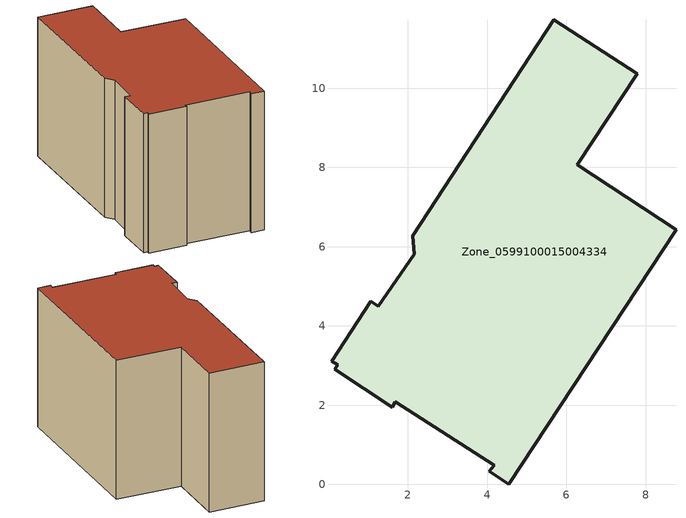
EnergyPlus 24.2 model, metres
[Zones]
Zone_0599100015004334
 floor ground (C_G): 4.55,0 4.05,0.33 4.18,0.49 1.69,2.08 1.6,1.94 0.15,2.9 0.23,3.01 0.07,3.11 1.06,4.63 1.25,4.5 2.16,5.81 2.13,6.27 5.68,11.73 7.79,10.36 6.28,8.07 8.77,6.43 z2.44
 wall outside (C_F): 6.28,8.07 7.79,10.36 5.68,11.73 2.13,6.27 2.16,5.81 1.25,4.5 1.06,4.63 0.07,3.11 0.23,3.01 0.15,2.9 1.6,1.94 1.69,2.08 4.18,0.49 4.05,0.33 4.55,0 8.77,6.43 6.28,8.07 z2.44:8.82
 roof outside (C_R): 4.05,0.33 4.55,0 8.77,6.43 6.28,8.07 7.79,10.36 5.68,11.73 2.13,6.27 2.16,5.81 1.25,4.5 1.06,4.63 0.07,3.11 0.23,3.01 0.15,2.9 1.6,1.94 1.69,2.08 4.18,0.49 z8.82
[BUILDING]
Pand.0599100015004334: North Axis=0; Terrain=City; Loads Convergence Tolerance Value=0.04; Temperature Convergence Tolerance Value=0.4; Solar Distribution=FullExterior; Maximum Number of Warmup Days=25; Minimum Number of Warmup Days=1
[Site:Location]
Rotterdam.The.Hague.AP_ZH_NLD Design_Conditions: Latitude=51.96; Longitude=4.45; Time Zone=1; Elevation=-4.5
[SITE:GROUNDTEMPERATURE:BUILDINGSURFACE]
18, 18, 18, 18, 18, 18, 18, 18, 18, 18, 18, 18
[MATERIAL] Thermal Absorptance=0.9; Solar Absorptance=0.7; Visible Absorptance=0.7
Name | Roughness | Thickness | Conductivity | Density | Specific Heat
G.TC.1946 | MediumSmooth | 0.15 | 1 | 540 | 1210
F.TC.1946 | Rough | 0.3 | 0.857143 | 1920 | 840
R.TC.1946 | MediumRough | 0.2 | 0.909091 | 1500 | 1000
[CONSTRUCTION]
C_G: G.TC.1946
C_F: F.TC.1946
C_R: R.TC.1946
[ZONE]
Zone_0599100015004334: Type=1; Multiplier=1; Ceiling Height=Autocalculate; Volume=Autocalculate; Floor Area=autocalculate; Part of Total Floor Area=Yes
[ZONEINFILTRATION:DESIGNFLOWRATE]
Infil_Zone_0599100015004334: Zone or ZoneList or Space or SpaceList=Zone_0599100015004334; Schedule=AlwaysOn; Design Flow Rate Calculation Method=Flow/Area; Flow Rate per Floor Area=0.003; Constant Term Coefficient=1; Temperature Term Coefficient=0; Velocity Term Coefficient=0; Velocity Squared Term Coefficient=0
[HVACTEMPLATE:ZONE:IDEALLOADSAIRSYSTEM]
Zone_0599100015004334: Maximum Heating Supply Air Temperature=50; Minimum Cooling Supply Air Temperature=13; Maximum Heating Supply Air Humidity Ratio=0.0156; Minimum Cooling Supply Air Humidity Ratio=0.0077; Heating Limit=NoLimit; Cooling Limit=NoLimit; Dehumidification Control Type=ConstantSensibleHeatRatio; Cooling Sensible Heat Ratio=0.7; Dehumidification Setpoint=60; Humidification Control Type=None; Humidification Setpoint=30; Outdoor Air Method=None; Outdoor Air Flow Rate per Person=0.00944; Outdoor Air Flow Rate per Zone Floor Area=0; Outdoor Air Flow Rate per Zone=0; Demand Controlled Ventilation Type=None; Outdoor Air Economizer Type=NoEconomizer; Heat Recovery Type=None; Sensible Heat Recovery Effectiveness=0.7; Latent Heat Recovery Effectiveness=0.65
[ZONECONTROL:THERMOSTAT]
ThermostatControl_Zone_0599100015004334: Zone or ZoneList=Zone_0599100015004334; Control Type Schedule=DualSetpointControlType; Control 1=Thermostat_Zone_0599100015004334; Temperature Difference Between Cutout And Setpoint=0
[THERMOSTATSETPOINT:DUALSETPOINT]
Thermostat_Zone_0599100015004334: Heating Setpoint Temperature Schedule=HeatingSetpoint_Zone_0599100015004334; Cooling Setpoint Temperature Schedule=CoolingSetpoint_Zone_0599100015004334
[SCHEDULE:COMPACT]
HeatingSetpoint_Zone_0599100015004334: Through: 12/31, For: AllDays, Until: 24:00, 21
CoolingSetpoint_Zone_0599100015004334: Through: 12/31, For: AllDays, Until: 24:00, 24
DualSetpointControlType: Through: 12/31, For: AllDays, Until: 24:00, 4
AlwaysOn: Through: 12/31, For: AllDays, Until: 24:00, 1
